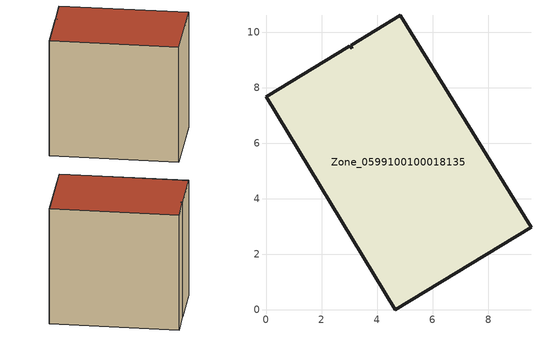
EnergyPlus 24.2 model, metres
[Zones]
Zone_0599100100018135
 floor ground (C_G): 3,9.49 3.08,9.41 3.07,9.53 4.83,10.61 9.54,2.97 4.66,0 0,7.66 z0
 wall outside (C_F): 3.08,9.41 3,9.49 0,7.66 4.66,0 9.54,2.97 4.83,10.61 3.07,9.53 3.08,9.41 z0:8.73
 roof outside (C_R): 3.07,9.53 3.08,9.41 3,9.49 0,7.66 4.66,0 9.54,2.97 4.83,10.61 z8.73
[BUILDING]
Pand.0599100100018135: North Axis=0; Terrain=City; Loads Convergence Tolerance Value=0.04; Temperature Convergence Tolerance Value=0.4; Solar Distribution=FullExterior; Maximum Number of Warmup Days=25; Minimum Number of Warmup Days=1
[Site:Location]
Rotterdam.The.Hague.AP_ZH_NLD Design_Conditions: Latitude=51.96; Longitude=4.45; Time Zone=1; Elevation=-4.5
[SITE:GROUNDTEMPERATURE:BUILDINGSURFACE]
18, 18, 18, 18, 18, 18, 18, 18, 18, 18, 18, 18
[MATERIAL] Thermal Absorptance=0.9; Solar Absorptance=0.7; Visible Absorptance=0.7
Name | Roughness | Thickness | Conductivity | Density | Specific Heat
G.TI.2015-2018 | MediumSmooth | 0.15 | 0.0428571 | 540 | 1210
F.TI.2015-2018 | Rough | 0.3 | 0.0666667 | 1920 | 840
R.TI.2015-2018 | MediumRough | 0.2 | 0.0333333 | 1500 | 1000
[CONSTRUCTION]
C_G: G.TI.2015-2018
C_F: F.TI.2015-2018
C_R: R.TI.2015-2018
[ZONE]
Zone_0599100100018135: Type=1; Multiplier=1; Ceiling Height=Autocalculate; Volume=Autocalculate; Floor Area=autocalculate; Part of Total Floor Area=Yes
[ZONEINFILTRATION:DESIGNFLOWRATE]
Infil_Zone_0599100100018135: Zone or ZoneList or Space or SpaceList=Zone_0599100100018135; Schedule=AlwaysOn; Design Flow Rate Calculation Method=Flow/Area; Flow Rate per Floor Area=0.0015; Constant Term Coefficient=1; Temperature Term Coefficient=0; Velocity Term Coefficient=0; Velocity Squared Term Coefficient=0
[HVACTEMPLATE:ZONE:IDEALLOADSAIRSYSTEM]
Zone_0599100100018135: Maximum Heating Supply Air Temperature=50; Minimum Cooling Supply Air Temperature=13; Maximum Heating Supply Air Humidity Ratio=0.0156; Minimum Cooling Supply Air Humidity Ratio=0.0077; Heating Limit=NoLimit; Cooling Limit=NoLimit; Dehumidification Control Type=ConstantSensibleHeatRatio; Cooling Sensible Heat Ratio=0.7; Dehumidification Setpoint=60; Humidification Control Type=None; Humidification Setpoint=30; Outdoor Air Method=None; Outdoor Air Flow Rate per Person=0.00944; Outdoor Air Flow Rate per Zone Floor Area=0; Outdoor Air Flow Rate per Zone=0; Demand Controlled Ventilation Type=None; Outdoor Air Economizer Type=NoEconomizer; Heat Recovery Type=None; Sensible Heat Recovery Effectiveness=0.7; Latent Heat Recovery Effectiveness=0.65
[ZONECONTROL:THERMOSTAT]
ThermostatControl_Zone_0599100100018135: Zone or ZoneList=Zone_0599100100018135; Control Type Schedule=DualSetpointControlType; Control 1=Thermostat_Zone_0599100100018135; Temperature Difference Between Cutout And Setpoint=0
[THERMOSTATSETPOINT:DUALSETPOINT]
Thermostat_Zone_0599100100018135: Heating Setpoint Temperature Schedule=HeatingSetpoint_Zone_0599100100018135; Cooling Setpoint Temperature Schedule=CoolingSetpoint_Zone_0599100100018135
[SCHEDULE:COMPACT]
HeatingSetpoint_Zone_0599100100018135: Through: 12/31, For: AllDays, Until: 24:00, 21
CoolingSetpoint_Zone_0599100100018135: Through: 12/31, For: AllDays, Until: 24:00, 24
DualSetpointControlType: Through: 12/31, For: AllDays, Until: 24:00, 4
AlwaysOn: Through: 12/31, For: AllDays, Until: 24:00, 1
